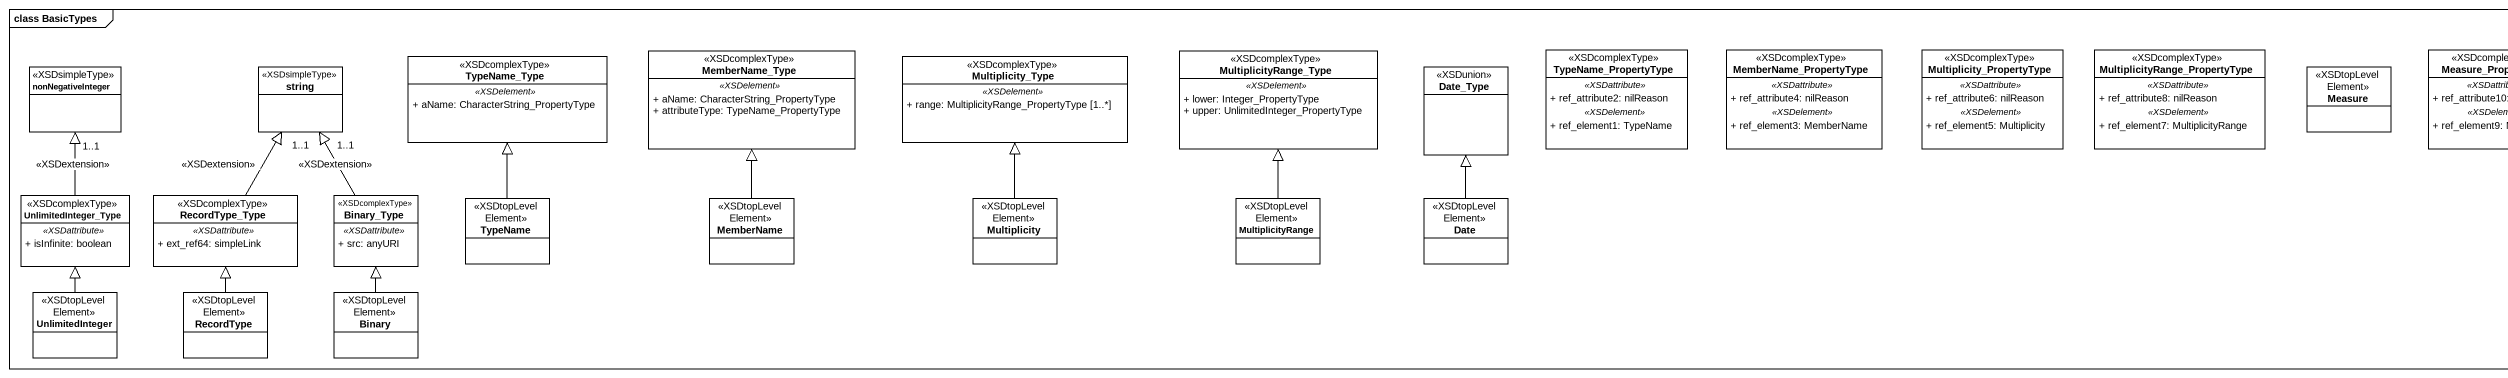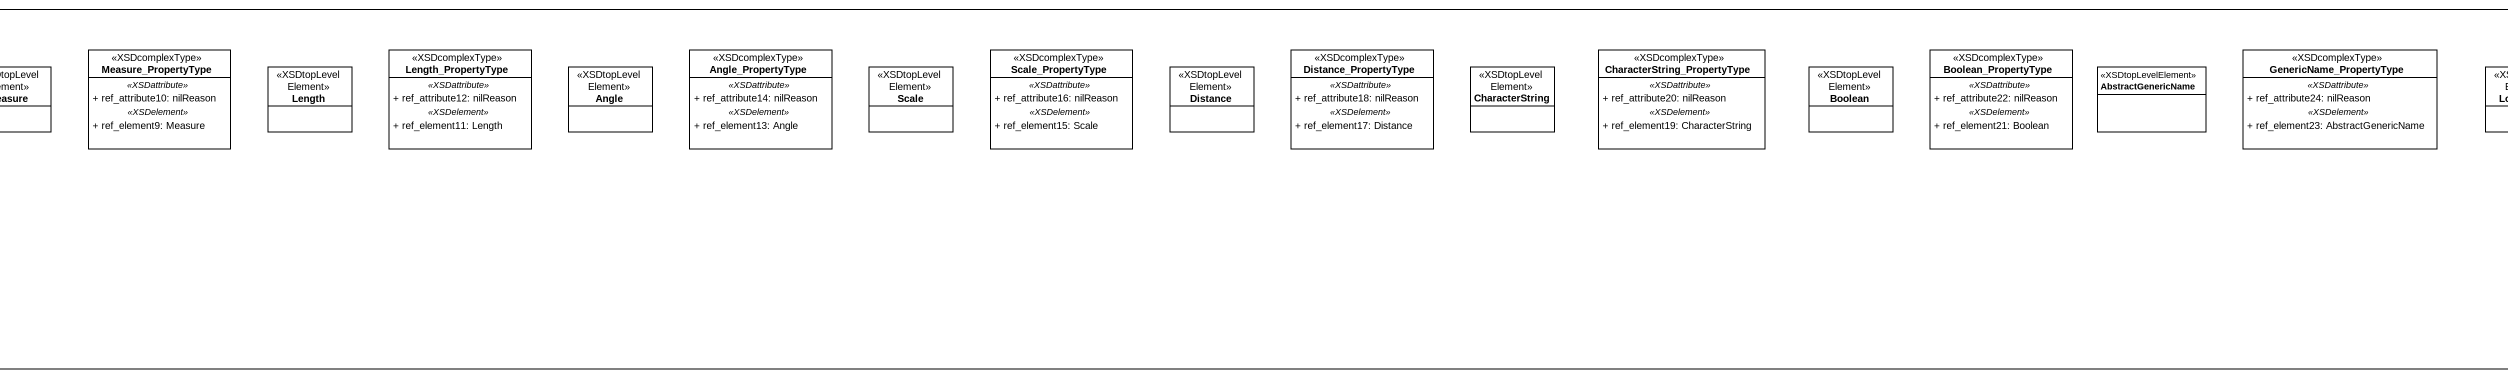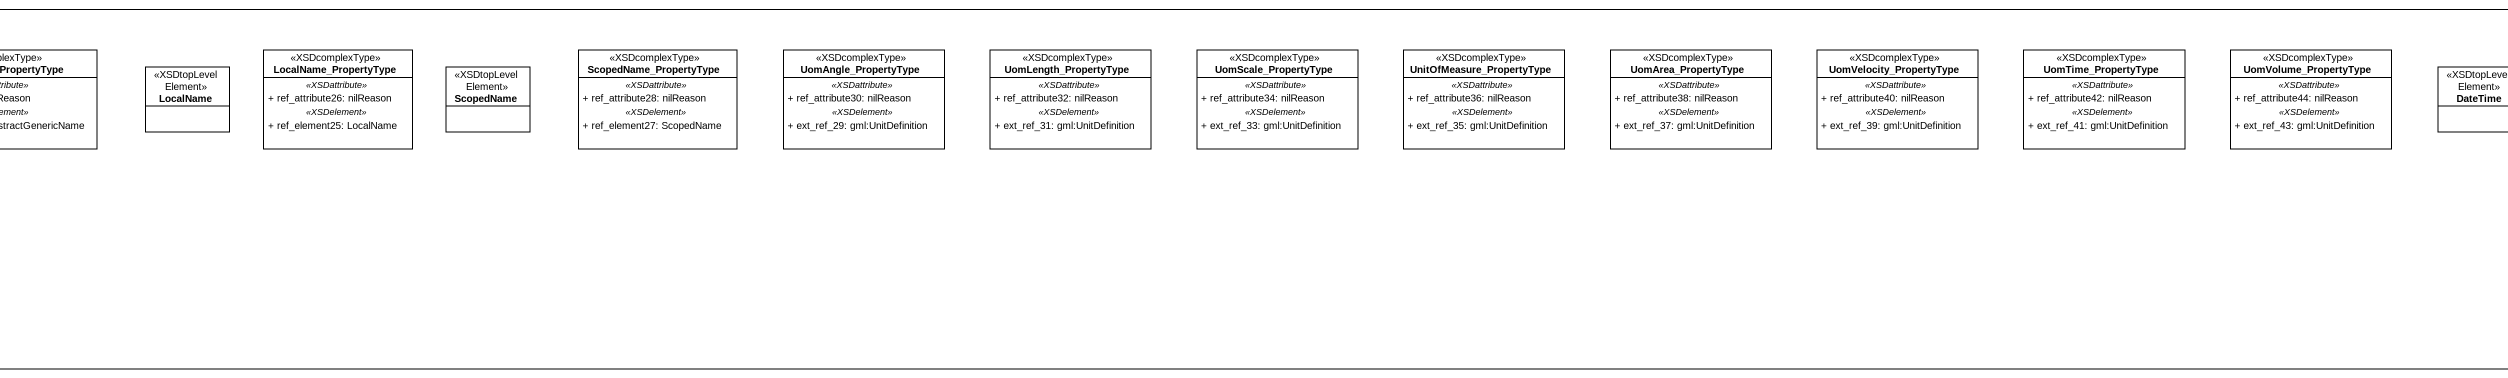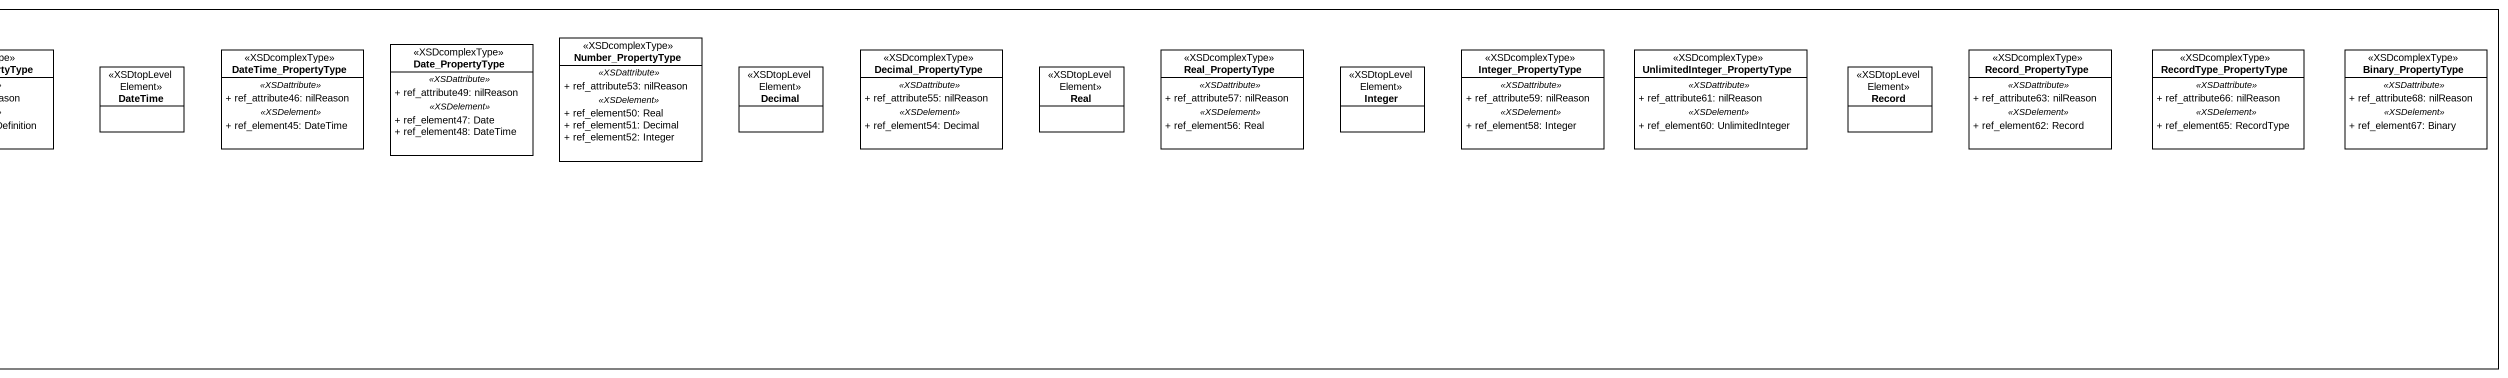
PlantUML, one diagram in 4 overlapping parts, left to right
@startuml
mainframe class BasicTypes
hide circle
hide empty members
skinparam classAttributeIconSize 0
class nonNegativeInteger <<XSDsimpleType>>
class string <<XSDsimpleType>>
class TypeName_Type <<XSDcomplexType>> {
  .. <<XSDelement>> ..
  + aName: CharacterString_PropertyType
}
class MemberName_Type <<XSDcomplexType>> {
  .. <<XSDelement>> ..
  + aName: CharacterString_PropertyType
  + attributeType: TypeName_PropertyType
}
class Multiplicity_Type <<XSDcomplexType>> {
  .. <<XSDelement>> ..
  + range: MultiplicityRange_PropertyType [1..*]
}
class MultiplicityRange_Type <<XSDcomplexType>> {
  .. <<XSDelement>> ..
  + lower: Integer_PropertyType
  + upper: UnlimitedInteger_PropertyType
}
class Date_Type <<XSDunion>>
class TypeName_PropertyType <<XSDcomplexType>> {
  .. <<XSDattribute>> ..
  + ref_attribute2: nilReason
  .. <<XSDelement>> ..
  + ref_element1: TypeName
}
class MemberName_PropertyType <<XSDcomplexType>> {
  .. <<XSDattribute>> ..
  + ref_attribute4: nilReason
  .. <<XSDelement>> ..
  + ref_element3: MemberName
}
class Multiplicity_PropertyType <<XSDcomplexType>> {
  .. <<XSDattribute>> ..
  + ref_attribute6: nilReason
  .. <<XSDelement>> ..
  + ref_element5: Multiplicity
}
class "MultiplicityRange_PropertyType" as MultiplicityRange <<XSDcomplexType>> {
  .. <<XSDattribute>> ..
  + ref_attribute8: nilReason
  .. <<XSDelement>> ..
  + ref_element7: MultiplicityRange
}
class Measure <<XSDtopLevelElement>>
class Measure_PropertyType <<XSDcomplexType>> {
  .. <<XSDattribute>> ..
  + ref_attribute10: nilReason
  .. <<XSDelement>> ..
  + ref_element9: Measure
}
class Length <<XSDtopLevelElement>>
class Length_PropertyType <<XSDcomplexType>> {
  .. <<XSDattribute>> ..
  + ref_attribute12: nilReason
  .. <<XSDelement>> ..
  + ref_element11: Length
}
class Angle <<XSDtopLevelElement>>
class Angle_PropertyType <<XSDcomplexType>> {
  .. <<XSDattribute>> ..
  + ref_attribute14: nilReason
  .. <<XSDelement>> ..
  + ref_element13: Angle
}
class "Scale" as Scale_ <<XSDtopLevelElement>>
class Scale_PropertyType <<XSDcomplexType>> {
  .. <<XSDattribute>> ..
  + ref_attribute16: nilReason
  .. <<XSDelement>> ..
  + ref_element15: Scale
}
class Distance <<XSDtopLevelElement>>
class Distance_PropertyType <<XSDcomplexType>> {
  .. <<XSDattribute>> ..
  + ref_attribute18: nilReason
  .. <<XSDelement>> ..
  + ref_element17: Distance
}
class CharacterString <<XSDtopLevelElement>>
class CharacterString_PropertyType <<XSDcomplexType>> {
  .. <<XSDattribute>> ..
  + ref_attribute20: nilReason
  .. <<XSDelement>> ..
  + ref_element19: CharacterString
}
class Boolean <<XSDtopLevelElement>>
class Boolean_PropertyType <<XSDcomplexType>> {
  .. <<XSDattribute>> ..
  + ref_attribute22: nilReason
  .. <<XSDelement>> ..
  + ref_element21: Boolean
}
class AbstractGenericName <<XSDtopLevelElement>>
class GenericName_PropertyType <<XSDcomplexType>> {
  .. <<XSDattribute>> ..
  + ref_attribute24: nilReason
  .. <<XSDelement>> ..
  + ref_element23: AbstractGenericName
}
class LocalName <<XSDtopLevelElement>>
class LocalName_PropertyType <<XSDcomplexType>> {
  .. <<XSDattribute>> ..
  + ref_attribute26: nilReason
  .. <<XSDelement>> ..
  + ref_element25: LocalName
}
class ScopedName <<XSDtopLevelElement>>
class ScopedName_PropertyType <<XSDcomplexType>> {
  .. <<XSDattribute>> ..
  + ref_attribute28: nilReason
  .. <<XSDelement>> ..
  + ref_element27: ScopedName
}
class UomAngle_PropertyType <<XSDcomplexType>> {
  .. <<XSDattribute>> ..
  + ref_attribute30: nilReason
  .. <<XSDelement>> ..
  + ext_ref_29: gml:UnitDefinition
}
class UomLength_PropertyType <<XSDcomplexType>> {
  .. <<XSDattribute>> ..
  + ref_attribute32: nilReason
  .. <<XSDelement>> ..
  + ext_ref_31: gml:UnitDefinition
}
class UomScale_PropertyType <<XSDcomplexType>> {
  .. <<XSDattribute>> ..
  + ref_attribute34: nilReason
  .. <<XSDelement>> ..
  + ext_ref_33: gml:UnitDefinition
}
class UnitOfMeasure_PropertyType <<XSDcomplexType>> {
  .. <<XSDattribute>> ..
  + ref_attribute36: nilReason
  .. <<XSDelement>> ..
  + ext_ref_35: gml:UnitDefinition
}
class UomArea_PropertyType <<XSDcomplexType>> {
  .. <<XSDattribute>> ..
  + ref_attribute38: nilReason
  .. <<XSDelement>> ..
  + ext_ref_37: gml:UnitDefinition
}
class UomVelocity_PropertyType <<XSDcomplexType>> {
  .. <<XSDattribute>> ..
  + ref_attribute40: nilReason
  .. <<XSDelement>> ..
  + ext_ref_39: gml:UnitDefinition
}
class UomTime_PropertyType <<XSDcomplexType>> {
  .. <<XSDattribute>> ..
  + ref_attribute42: nilReason
  .. <<XSDelement>> ..
  + ext_ref_41: gml:UnitDefinition
}
class UomVolume_PropertyType <<XSDcomplexType>> {
  .. <<XSDattribute>> ..
  + ref_attribute44: nilReason
  .. <<XSDelement>> ..
  + ext_ref_43: gml:UnitDefinition
}
class DateTime <<XSDtopLevelElement>>
class DateTime_PropertyType <<XSDcomplexType>> {
  .. <<XSDattribute>> ..
  + ref_attribute46: nilReason
  .. <<XSDelement>> ..
  + ref_element45: DateTime
}
class Date_PropertyType <<XSDcomplexType>> {
  .. <<XSDattribute>> ..
  + ref_attribute49: nilReason
  .. <<XSDelement>> ..
  + ref_element47: Date
  + ref_element48: DateTime
}
class Number_PropertyType <<XSDcomplexType>> {
  .. <<XSDattribute>> ..
  + ref_attribute53: nilReason
  .. <<XSDelement>> ..
  + ref_element50: Real
  + ref_element51: Decimal
  + ref_element52: Integer
}
class Decimal <<XSDtopLevelElement>>
class Decimal_PropertyType <<XSDcomplexType>> {
  .. <<XSDattribute>> ..
  + ref_attribute55: nilReason
  .. <<XSDelement>> ..
  + ref_element54: Decimal
}
class Real <<XSDtopLevelElement>>
class Real_PropertyType <<XSDcomplexType>> {
  .. <<XSDattribute>> ..
  + ref_attribute57: nilReason
  .. <<XSDelement>> ..
  + ref_element56: Real
}
class Integer <<XSDtopLevelElement>>
class Integer_PropertyType <<XSDcomplexType>> {
  .. <<XSDattribute>> ..
  + ref_attribute59: nilReason
  .. <<XSDelement>> ..
  + ref_element58: Integer
}
class "UnlimitedInteger_PropertyType" as UnlimitedInteger <<XSDcomplexType>> {
  .. <<XSDattribute>> ..
  + ref_attribute61: nilReason
  .. <<XSDelement>> ..
  + ref_element60: UnlimitedInteger
}
class "Record" as Record_ <<XSDtopLevelElement>>
class Record_PropertyType <<XSDcomplexType>> {
  .. <<XSDattribute>> ..
  + ref_attribute63: nilReason
  .. <<XSDelement>> ..
  + ref_element62: Record
}
class RecordType_PropertyType <<XSDcomplexType>> {
  .. <<XSDattribute>> ..
  + ref_attribute66: nilReason
  .. <<XSDelement>> ..
  + ref_element65: RecordType
}
class Binary_PropertyType <<XSDcomplexType>> {
  .. <<XSDattribute>> ..
  + ref_attribute68: nilReason
  .. <<XSDelement>> ..
  + ref_element67: Binary
}
class UnlimitedInteger_Type <<XSDcomplexType>> {
  .. <<XSDattribute>> ..
  + isInfinite: boolean
}
class RecordType_Type <<XSDcomplexType>> {
  .. <<XSDattribute>> ..
  + ext_ref64: simpleLink
}
class Binary_Type <<XSDcomplexType>> {
  .. <<XSDattribute>> ..
  + src: anyURI
}
class TypeName <<XSDtopLevelElement>>
class MemberName <<XSDtopLevelElement>>
class Multiplicity <<XSDtopLevelElement>>
class "MultiplicityRange" as MultiplicityRange_2 <<XSDtopLevelElement>>
class Date <<XSDtopLevelElement>>
class "UnlimitedInteger" as UnlimitedInteger_2 <<XSDtopLevelElement>>
class RecordType <<XSDtopLevelElement>>
class Binary <<XSDtopLevelElement>>
UnlimitedInteger_Type -up-|> "1..1" nonNegativeInteger : <<XSDextension>>
RecordType_Type -up-|> "1..1" string : <<XSDextension>>
Binary_Type -up-|> "1..1" string : <<XSDextension>>
TypeName -up-|> TypeName_Type
MemberName -up-|> MemberName_Type
Multiplicity -up-|> Multiplicity_Type
MultiplicityRange_2 -up-|> MultiplicityRange_Type
Date -up-|> Date_Type
UnlimitedInteger_2 -up-|> UnlimitedInteger_Type
RecordType -up-|> RecordType_Type
Binary -up-|> Binary_Type
@enduml
